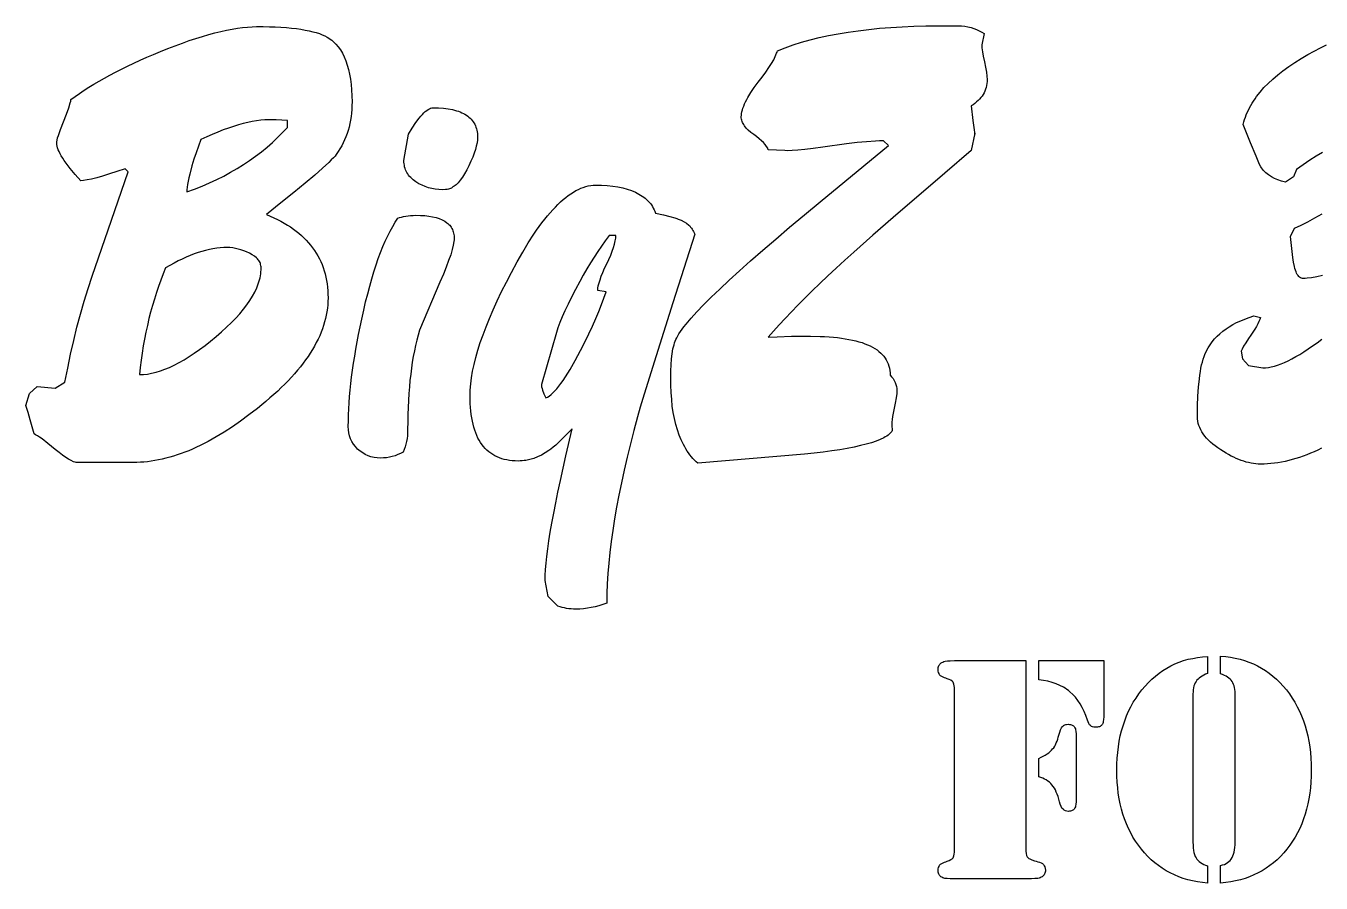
# Model space of a CAD drawing. Extents: x 9 to 960, y -397 to 558.
# Drawn here: x 296.8 to 415.2, y -102.8 to -24.4 of the extents above; entities that cross this region are included whole.
import ezdxf

# ---------------------------------------------------------------- set-up
doc = ezdxf.new("R2010")
doc.units = 0
doc.header["$MEASUREMENT"] = 0
doc.layers.add('TEXT', color=18, linetype='CONTINUOUS')

msp = doc.modelspace()

# ---------------------------------------------------------------- linework, layer by layer
at = {"layer": 'TEXT'}
for points in [[(324.4, -49.29), (324.39, -49.61), (324.37, -49.92), (324.34, -50.23), (324.3, -50.55), (324.24, -50.86), (324.17, -51.18), (324.09, -51.49), (323.99, -51.8), (323.89, -52.12), (323.77, -52.43), (323.64, -52.75), (323.49, -53.06), (323.33, -53.38), (323.16, -53.69), (322.98, -54.01), (322.78, -54.33), (322.58, -54.64), (322.35, -54.96), (322.12, -55.27), (321.87, -55.59), (321.62, -55.91), (321.35, -56.22), (321.06, -56.54), (320.76, -56.86), (320.46, -57.17), (320.13, -57.49), (319.8, -57.81), (319.45, -58.12), (319.09, -58.44), (318.72, -58.76), (318.34, -59.08), (317.94, -59.39), (317.17, -59.99), (316.41, -60.55), (315.65, -61.08), (314.91, -61.56), (314.17, -62), (313.44, -62.41), (313.08, -62.6), (312.72, -62.78), (312.37, -62.95), (312.01, -63.11), (311.66, -63.26), (311.31, -63.4), (310.96, -63.53), (310.61, -63.65), (310.26, -63.76), (309.92, -63.86), (309.58, -63.95), (309.24, -64.03), (308.9, -64.11), (308.57, -64.17), (308.23, -64.22), (307.9, -64.27), (307.57, -64.3), (307.25, -64.32), (306.92, -64.34), (306.6, -64.34), (301.44, -64.34), (301.37, -64.34), (301.29, -64.32), (301.11, -64.27), (300.91, -64.17), (300.67, -64.04), (300.41, -63.87), (300.12, -63.67), (299.8, -63.42), (299.45, -63.14), (298.79, -62.6), (298.25, -62.19), (298.02, -62.03), (297.83, -61.9), (297.66, -61.8), (297.53, -61.73), (297.35, -61.08), (297.16, -60.43), (296.97, -59.77), (296.77, -59.12), (297.11, -58.02), (297.8, -57.4), (299.45, -57.54), (300.34, -56.99), (300.59, -55.7), (300.86, -54.42), (301.14, -53.18), (301.44, -51.95), (301.76, -50.76), (302.1, -49.58), (302.45, -48.43), (302.82, -47.3), (304.3, -43.05), (306.12, -37.75), (305.84, -37.47), (305.09, -37.73), (304.4, -37.95), (303.79, -38.14), (303.25, -38.3), (302.78, -38.42), (302.38, -38.5), (302.05, -38.55), (301.79, -38.57), (301.27, -37.99), (300.82, -37.45), (300.45, -36.96), (300.28, -36.73), (300.14, -36.51), (300.01, -36.3), (299.9, -36.1), (299.8, -35.91), (299.73, -35.74), (299.66, -35.57), (299.62, -35.41), (299.6, -35.27), (299.59, -35.13), (299.6, -35.01), (299.63, -34.86), (299.67, -34.66), (299.74, -34.44), (299.94, -33.88), (300.21, -33.17), (300.48, -32.47), (300.69, -31.89), (300.82, -31.45), (300.87, -31.28), (300.89, -31.15), (301.28, -30.86), (301.68, -30.58), (302.1, -30.3), (302.54, -30.02), (302.99, -29.74), (303.46, -29.47), (303.95, -29.19), (304.45, -28.91), (304.97, -28.64), (305.51, -28.37), (306.06, -28.09), (306.63, -27.82), (307.21, -27.55), (307.82, -27.28), (308.44, -27.02), (309.07, -26.75), (309.76, -26.47), (310.43, -26.22), (311.08, -25.98), (311.71, -25.76), (312.32, -25.55), (312.92, -25.37), (313.5, -25.2), (314.05, -25.05), (314.6, -24.91), (315.12, -24.8), (315.62, -24.7), (316.11, -24.62), (316.58, -24.56), (317.03, -24.52), (317.46, -24.49), (317.87, -24.48), (318.47, -24.48), (319.04, -24.5), (319.58, -24.51), (320.1, -24.54), (320.6, -24.57), (321.07, -24.62), (321.51, -24.66), (321.92, -24.72), (322.32, -24.79), (322.68, -24.86), (323.02, -24.94), (323.33, -25.02), (323.62, -25.12), (323.88, -25.22), (324.12, -25.33), (324.33, -25.44), (324.47, -25.53), (324.6, -25.63), (324.74, -25.73), (324.86, -25.84), (324.98, -25.95), (325.1, -26.07), (325.32, -26.33), (325.53, -26.61), (325.71, -26.92), (325.88, -27.25), (326.03, -27.61), (326.16, -27.99), (326.28, -28.4), (326.38, -28.83), (326.46, -29.28), (326.52, -29.76), (326.56, -30.27), (326.59, -30.8), (326.6, -31.35), (326.59, -31.7), (326.58, -32.05), (326.55, -32.38), (326.51, -32.71), (326.46, -33.03), (326.39, -33.35), (326.32, -33.66), (326.24, -33.97), (326.14, -34.26), (326.03, -34.55), (325.92, -34.84), (325.79, -35.12), (325.65, -35.39), (325.49, -35.65), (325.33, -35.91), (325.15, -36.16), (325.04, -36.31), (324.89, -36.48), (324.7, -36.67), (324.47, -36.89), (323.9, -37.42), (323.18, -38.05), (322.3, -38.8), (321.28, -39.64), (320.1, -40.6), (318.76, -41.66), (319.11, -41.81), (319.45, -41.96), (319.77, -42.12), (320.08, -42.28), (320.39, -42.45), (320.68, -42.62), (320.96, -42.8), (321.23, -42.99), (321.49, -43.18), (321.73, -43.38), (321.97, -43.59), (322.2, -43.8), (322.41, -44.02), (322.62, -44.24), (322.81, -44.47), (322.99, -44.7), (323.16, -44.95), (323.32, -45.19), (323.47, -45.45), (323.61, -45.71), (323.73, -45.97), (323.85, -46.24), (323.95, -46.52), (324.05, -46.8), (324.13, -47.09), (324.2, -47.39), (324.26, -47.69), (324.31, -48), (324.35, -48.31), (324.38, -48.63), (324.39, -48.96)], [(383.57, -34.22), (383.21, -35.81), (380.81, -37.89), (376.09, -41.94), (374.22, -43.56), (372.49, -45.1), (371.66, -45.84), (370.87, -46.57), (370.11, -47.28), (369.38, -47.97), (368.69, -48.64), (368.02, -49.3), (367.38, -49.94), (366.78, -50.56), (366.21, -51.16), (365.66, -51.75), (365.15, -52.32), (364.67, -52.87), (365.48, -52.85), (366.8, -52.8), (368.52, -52.8), (369.4, -52.81), (369.82, -52.83), (370.23, -52.85), (370.62, -52.88), (371, -52.92), (371.36, -52.97), (371.71, -53.02), (372.04, -53.08), (372.36, -53.14), (372.67, -53.22), (372.96, -53.3), (373.24, -53.38), (373.5, -53.48), (373.75, -53.58), (373.99, -53.68), (374.21, -53.8), (374.41, -53.92), (374.61, -54.05), (374.78, -54.18), (374.95, -54.33), (375.1, -54.48), (375.23, -54.63), (375.35, -54.79), (375.46, -54.96), (375.55, -55.14), (375.63, -55.33), (375.69, -55.52), (375.74, -55.71), (375.78, -55.92), (375.8, -56.13), (375.81, -56.35), (375.95, -56.5), (376.08, -56.67), (376.18, -56.84), (376.27, -57.01), (376.34, -57.2), (376.39, -57.38), (376.42, -57.58), (376.43, -57.78), (376.41, -58.04), (376.36, -58.42), (376.27, -58.92), (376.15, -59.52), (376.09, -59.84), (376.04, -60.14), (376, -60.41), (375.98, -60.66), (375.97, -60.88), (375.97, -61.08), (375.99, -61.25), (376.01, -61.4), (375.96, -61.49), (375.89, -61.58), (375.81, -61.66), (375.72, -61.75), (375.62, -61.83), (375.5, -61.92), (375.37, -62), (375.23, -62.08), (374.9, -62.23), (374.53, -62.38), (374.1, -62.53), (373.63, -62.67), (373.1, -62.8), (372.52, -62.93), (371.89, -63.05), (371.21, -63.17), (370.47, -63.28), (369.69, -63.39), (368.86, -63.49), (367.97, -63.59), (358.21, -64.41), (358.06, -64.27), (357.91, -64.12), (357.77, -63.97), (357.63, -63.81), (357.5, -63.64), (357.37, -63.47), (357.25, -63.29), (357.13, -63.1), (357.02, -62.9), (356.91, -62.7), (356.71, -62.28), (356.52, -61.83), (356.36, -61.35), (356.21, -60.85), (356.09, -60.32), (355.98, -59.76), (355.89, -59.18), (355.83, -58.57), (355.78, -57.93), (355.75, -57.27), (355.74, -56.58), (355.75, -55.96), (355.77, -55.4), (355.82, -54.87), (355.88, -54.39), (355.95, -53.96), (356.05, -53.57), (356.1, -53.4), (356.16, -53.23), (356.22, -53.08), (356.29, -52.93), (356.38, -52.76), (356.49, -52.57), (356.63, -52.37), (356.78, -52.15), (356.95, -51.92), (357.15, -51.68), (357.6, -51.15), (358.13, -50.57), (358.75, -49.93), (359.44, -49.23), (360.22, -48.48), (361.08, -47.68), (362.03, -46.82), (363.05, -45.9), (364.16, -44.93), (365.35, -43.91), (366.62, -42.82), (367.98, -41.69), (369.42, -40.49), (375.67, -35.34), (375.19, -34.93), (374.84, -34.93), (374.46, -34.94), (373.66, -35), (372.78, -35.08), (371.82, -35.2), (369.66, -35.5), (368.77, -35.61), (368.01, -35.7), (367.36, -35.77), (366.85, -35.81), (366.45, -35.83), (366.19, -35.82), (364.67, -35.75), (364.61, -35.59), (364.51, -35.43), (364.39, -35.26), (364.24, -35.09), (364.05, -34.91), (363.84, -34.73), (363.6, -34.54), (363.33, -34.34), (363.07, -34.15), (362.84, -33.95), (362.64, -33.75), (362.48, -33.54), (362.42, -33.44), (362.36, -33.34), (362.31, -33.24), (362.27, -33.14), (362.24, -33.04), (362.22, -32.93), (362.2, -32.83), (362.2, -32.73), (362.21, -32.58), (362.22, -32.42), (362.25, -32.26), (362.3, -32.09), (362.35, -31.92), (362.42, -31.74), (362.5, -31.55), (362.59, -31.35), (362.69, -31.15), (362.8, -30.95), (363.07, -30.51), (363.38, -30.05), (363.75, -29.57), (364.11, -29.09), (364.44, -28.64), (364.72, -28.23), (364.96, -27.85), (365.16, -27.5), (365.31, -27.2), (365.43, -26.92), (365.47, -26.8), (365.5, -26.68), (366.21, -26.41), (366.95, -26.15), (367.71, -25.91), (368.51, -25.69), (369.33, -25.48), (370.18, -25.3), (371.05, -25.13), (371.96, -24.98), (372.89, -24.85), (373.85, -24.73), (374.84, -24.63), (375.86, -24.55), (376.9, -24.49), (377.98, -24.45), (379.08, -24.42), (380.21, -24.41), (382.34, -24.41), (382.64, -24.45), (382.93, -24.51), (383.21, -24.57), (383.47, -24.65), (383.72, -24.75), (383.96, -24.85), (384.19, -24.97), (384.4, -25.1), (384.19, -26.14), (384.21, -26.42), (384.25, -26.77), (384.33, -27.19), (384.43, -27.69), (384.54, -28.2), (384.61, -28.63), (384.66, -29.01), (384.67, -29.32), (384.67, -29.5), (384.65, -29.69), (384.62, -29.86), (384.58, -30.04), (384.53, -30.2), (384.47, -30.37), (384.4, -30.53), (384.31, -30.68), (384.22, -30.83), (384.11, -30.97), (383.99, -31.11), (383.86, -31.24), (383.72, -31.37), (383.57, -31.5), (383.41, -31.62), (383.23, -31.73), (383.38, -33.05), (383.49, -33.91), (383.53, -34.16), (383.55, -34.3), (383.56, -34.32), (383.57, -34.32)], [(331.34, -36.71), (331.75, -34.31), (332.1, -33.75), (332.43, -33.26), (332.74, -32.84), (332.88, -32.66), (333.03, -32.5), (333.17, -32.36), (333.3, -32.24), (333.43, -32.14), (333.55, -32.05), (333.67, -31.99), (333.78, -31.94), (333.89, -31.91), (334, -31.9), (334.49, -31.91), (334.95, -31.95), (335.38, -32), (335.78, -32.07), (336.15, -32.17), (336.32, -32.22), (336.48, -32.28), (336.64, -32.35), (336.78, -32.42), (336.92, -32.49), (337.06, -32.57), (337.18, -32.66), (337.29, -32.75), (337.4, -32.85), (337.5, -32.95), (337.59, -33.06), (337.68, -33.17), (337.75, -33.29), (337.82, -33.41), (337.88, -33.54), (337.93, -33.67), (337.98, -33.81), (338.01, -33.96), (338.04, -34.1), (338.06, -34.26), (338.07, -34.42), (338.08, -34.58), (338.06, -34.84), (338.03, -35.11), (337.96, -35.4), (337.88, -35.72), (337.77, -36.06), (337.63, -36.41), (337.47, -36.79), (337.29, -37.2), (337.09, -37.59), (336.89, -37.94), (336.7, -38.25), (336.5, -38.52), (336.31, -38.75), (336.12, -38.94), (336.02, -39.01), (335.93, -39.08), (335.83, -39.14), (335.74, -39.19), (335.68, -39.24), (335.61, -39.28), (335.52, -39.31), (335.41, -39.34), (335.29, -39.37), (335.16, -39.38), (334.85, -39.39), (334.52, -39.38), (334.21, -39.35), (333.89, -39.29), (333.59, -39.21), (333.29, -39.11), (333, -38.99), (332.72, -38.84), (332.44, -38.67), (332.31, -38.58), (332.18, -38.48), (332.07, -38.38), (331.96, -38.28), (331.86, -38.17), (331.77, -38.06), (331.69, -37.94), (331.62, -37.82), (331.55, -37.7), (331.49, -37.57), (331.45, -37.44), (331.41, -37.3), (331.38, -37.16), (331.36, -37.02), (331.34, -36.87)], [(319.66, -33), (319.32, -32.99), (318.98, -32.99), (318.62, -33), (318.25, -33.04), (317.86, -33.09), (317.47, -33.16), (317.06, -33.24), (316.63, -33.35), (316.2, -33.47), (315.75, -33.6), (315.29, -33.76), (314.81, -33.93), (314.32, -34.12), (313.82, -34.33), (313.31, -34.55), (312.78, -34.79), (312.55, -35.4), (312.34, -36.01), (312.14, -36.61), (311.96, -37.2), (311.75, -37.96), (311.67, -38.31), (311.6, -38.62), (311.55, -38.91), (311.51, -39.17), (311.49, -39.4), (311.48, -39.6), (312.19, -39.34), (312.88, -39.06), (313.56, -38.76), (314.22, -38.46), (314.86, -38.14), (315.48, -37.8), (316.08, -37.45), (316.67, -37.09), (317.23, -36.72), (317.78, -36.33), (318.31, -35.92), (318.82, -35.5), (319.32, -35.07), (319.79, -34.62), (320.25, -34.16), (320.69, -33.69), (320.69, -33.07)], [(347.08, -77.75), (346.86, -77.74), (346.64, -77.73), (346.43, -77.71), (346.22, -77.68), (346.02, -77.64), (345.82, -77.59), (345.62, -77.53), (345.43, -77.47), (344.54, -76.58), (344.26, -75.13), (344.27, -74.66), (344.3, -74.13), (344.35, -73.56), (344.42, -72.93), (344.5, -72.24), (344.61, -71.51), (344.73, -70.72), (344.88, -69.88), (345.04, -68.98), (345.23, -68.04), (345.43, -67.04), (345.65, -65.98), (346.16, -63.72), (346.74, -61.25), (346.06, -61.94), (345.48, -62.5), (345.23, -62.74), (345, -62.94), (344.79, -63.11), (344.6, -63.24), (344.26, -63.47), (343.91, -63.66), (343.56, -63.83), (343.21, -63.97), (342.86, -64.07), (342.5, -64.15), (342.33, -64.17), (342.15, -64.19), (341.97, -64.2), (341.79, -64.21), (341.52, -64.2), (341.25, -64.18), (341, -64.15), (340.76, -64.11), (340.52, -64.06), (340.29, -64), (340.07, -63.92), (339.86, -63.83), (339.66, -63.73), (339.47, -63.62), (339.28, -63.5), (339.11, -63.36), (338.94, -63.22), (338.78, -63.06), (338.63, -62.89), (338.49, -62.71), (338.35, -62.52), (338.23, -62.31), (338.11, -62.1), (338.01, -61.87), (337.91, -61.63), (337.82, -61.38), (337.74, -61.12), (337.66, -60.84), (337.6, -60.56), (337.54, -60.26), (337.5, -59.95), (337.46, -59.63), (337.43, -59.3), (337.41, -58.95), (337.39, -58.59), (337.39, -58.23), (337.4, -57.71), (337.45, -57.16), (337.52, -56.59), (337.62, -56), (337.76, -55.38), (337.92, -54.74), (338.11, -54.07), (338.33, -53.38), (338.58, -52.66), (338.86, -51.92), (339.17, -51.16), (339.51, -50.37), (339.88, -49.55), (340.28, -48.71), (340.71, -47.84), (341.17, -46.95), (341.69, -45.99), (342.21, -45.09), (342.72, -44.25), (343.22, -43.47), (343.47, -43.1), (343.72, -42.75), (343.97, -42.42), (344.22, -42.1), (344.46, -41.79), (344.71, -41.5), (344.95, -41.23), (345.19, -40.98), (345.43, -40.73), (345.67, -40.51), (345.9, -40.3), (346.14, -40.1), (346.37, -39.92), (346.61, -39.76), (346.84, -39.61), (347.07, -39.48), (347.3, -39.36), (347.53, -39.26), (347.75, -39.18), (347.98, -39.11), (348.2, -39.05), (348.43, -39.01), (348.65, -38.99), (348.87, -38.98), (349.42, -38.99), (349.94, -39.02), (350.44, -39.07), (350.91, -39.14), (351.35, -39.23), (351.77, -39.34), (352.15, -39.47), (352.51, -39.62), (352.68, -39.7), (352.84, -39.79), (352.99, -39.88), (353.14, -39.98), (353.28, -40.08), (353.41, -40.18), (353.54, -40.3), (353.66, -40.41), (353.77, -40.53), (353.88, -40.66), (353.98, -40.79), (354.07, -40.93), (354.15, -41.07), (354.23, -41.22), (354.3, -41.37), (354.36, -41.53), (355.09, -41.69), (355.67, -41.83), (356.12, -41.96), (356.29, -42.02), (356.43, -42.08), (356.71, -42.19), (356.96, -42.32), (357.19, -42.46), (357.39, -42.63), (357.48, -42.71), (357.56, -42.81), (357.64, -42.9), (357.71, -43), (357.78, -43.11), (357.84, -43.22), (357.89, -43.33), (357.94, -43.45), (355.94, -49.73), (354.4, -54.6), (353.32, -58.08), (352.96, -59.29), (352.71, -60.15), (352.37, -61.41), (352.05, -62.64), (351.76, -63.85), (351.48, -65.03), (351.23, -66.19), (351, -67.32), (350.79, -68.42), (350.6, -69.5), (350.44, -70.55), (350.29, -71.58), (350.17, -72.58), (350.07, -73.55), (350, -74.5), (349.94, -75.43), (349.91, -76.32), (349.9, -77.2), (349.54, -77.32), (349.18, -77.44), (348.82, -77.53), (348.47, -77.61), (348.12, -77.67), (347.77, -77.71), (347.42, -77.74)], [(331.27, -63.38), (331.03, -63.51), (330.78, -63.62), (330.53, -63.72), (330.27, -63.79), (330.02, -63.85), (329.75, -63.9), (329.48, -63.92), (329.21, -63.93), (328.91, -63.92), (328.61, -63.88), (328.33, -63.81), (328.07, -63.72), (327.81, -63.61), (327.57, -63.47), (327.33, -63.3), (327.11, -63.11), (326.91, -62.89), (326.74, -62.67), (326.59, -62.43), (326.47, -62.18), (326.38, -61.91), (326.31, -61.64), (326.27, -61.35), (326.25, -61.04), (326.26, -60.52), (326.27, -59.99), (326.3, -59.44), (326.33, -58.88), (326.38, -58.31), (326.43, -57.73), (326.49, -57.13), (326.56, -56.53), (326.65, -55.9), (326.74, -55.27), (326.84, -54.63), (326.95, -53.97), (327.2, -52.62), (327.49, -51.22), (327.67, -50.42), (327.84, -49.66), (328.03, -48.92), (328.21, -48.22), (328.4, -47.54), (328.6, -46.89), (328.8, -46.27), (329, -45.68), (329.21, -45.12), (329.42, -44.59), (329.64, -44.09), (329.86, -43.61), (330.09, -43.17), (330.32, -42.75), (330.55, -42.36), (330.79, -42.01), (330.95, -41.94), (331.13, -41.89), (331.31, -41.84), (331.51, -41.8), (331.72, -41.77), (331.95, -41.75), (332.19, -41.74), (332.44, -41.73), (332.86, -41.74), (333.26, -41.76), (333.63, -41.81), (333.97, -41.86), (334.29, -41.94), (334.58, -42.03), (334.84, -42.14), (335.07, -42.26), (335.27, -42.41), (335.37, -42.48), (335.45, -42.56), (335.53, -42.65), (335.6, -42.74), (335.67, -42.83), (335.73, -42.93), (335.78, -43.03), (335.82, -43.14), (335.86, -43.25), (335.89, -43.36), (335.93, -43.6), (335.95, -43.86), (335.94, -43.99), (335.92, -44.13), (335.86, -44.47), (335.76, -44.87), (335.62, -45.34), (335.43, -45.87), (335.21, -46.47), (334.95, -47.12), (334.64, -47.85), (332.78, -52.25), (332.65, -52.69), (332.53, -53.16), (332.41, -53.63), (332.3, -54.13), (332.2, -54.64), (332.11, -55.17), (332.03, -55.71), (331.96, -56.27), (331.89, -56.84), (331.84, -57.43), (331.79, -58.04), (331.75, -58.66), (331.72, -59.3), (331.7, -59.96), (331.69, -60.63), (331.68, -61.32), (331.68, -61.61), (331.66, -61.89), (331.63, -62.16), (331.58, -62.42), (331.52, -62.67), (331.45, -62.92), (331.37, -63.15)], [(345.29, -52.45), (343.92, -57.2), (343.92, -57.31), (343.94, -57.43), (343.98, -57.56), (344.02, -57.71), (344.15, -58.05), (344.33, -58.43), (344.48, -58.36), (344.63, -58.26), (344.8, -58.13), (344.97, -57.98), (345.14, -57.8), (345.32, -57.6), (345.51, -57.37), (345.7, -57.11), (345.91, -56.83), (346.11, -56.52), (346.33, -56.18), (346.55, -55.82), (347.01, -55.01), (347.49, -54.1), (347.89, -53.33), (348.26, -52.58), (348.59, -51.87), (348.9, -51.18), (349.18, -50.53), (349.42, -49.9), (349.64, -49.31), (349.83, -48.74), (349.07, -48.6), (349.09, -48.4), (349.12, -48.17), (349.19, -47.91), (349.28, -47.62), (349.39, -47.3), (349.54, -46.95), (349.7, -46.57), (349.9, -46.16), (350.09, -45.76), (350.26, -45.37), (350.4, -45.01), (350.52, -44.68), (350.61, -44.37), (350.67, -44.08), (350.71, -43.82), (350.72, -43.59), (350.1, -43.59), (349.76, -44.06), (349.42, -44.55), (349.08, -45.05), (348.75, -45.56), (348.41, -46.09), (348.08, -46.64), (347.75, -47.2), (347.42, -47.78), (347.03, -48.51), (346.67, -49.21), (346.35, -49.85), (346.07, -50.46), (345.82, -51.02), (345.61, -51.54), (345.43, -52.02)], [(307.15, -56.3), (307.51, -56.29), (307.89, -56.25), (308.27, -56.18), (308.67, -56.09), (309.07, -55.96), (309.49, -55.81), (309.91, -55.64), (310.34, -55.43), (310.79, -55.2), (311.24, -54.95), (311.7, -54.66), (312.17, -54.35), (312.66, -54.01), (313.15, -53.64), (313.65, -53.25), (314.16, -52.83), (314.66, -52.4), (315.12, -51.97), (315.56, -51.55), (315.96, -51.14), (316.33, -50.73), (316.67, -50.32), (316.98, -49.92), (317.25, -49.52), (317.49, -49.13), (317.7, -48.75), (317.88, -48.37), (318.02, -47.99), (318.14, -47.62), (318.18, -47.44), (318.22, -47.26), (318.25, -47.08), (318.27, -46.9), (318.28, -46.72), (318.28, -46.54), (318.28, -46.44), (318.27, -46.34), (318.24, -46.24), (318.22, -46.15), (318.18, -46.06), (318.13, -45.97), (318.08, -45.88), (318.02, -45.8), (317.94, -45.71), (317.87, -45.63), (317.68, -45.48), (317.47, -45.34), (317.22, -45.2), (316.95, -45.08), (316.69, -44.98), (316.43, -44.89), (316.18, -44.82), (315.93, -44.76), (315.68, -44.72), (315.43, -44.69), (315.19, -44.69), (314.87, -44.69), (314.54, -44.72), (314.22, -44.75), (313.88, -44.8), (313.55, -44.87), (313.2, -44.95), (312.86, -45.04), (312.51, -45.15), (312.15, -45.27), (311.8, -45.41), (311.43, -45.56), (311.07, -45.73), (310.69, -45.91), (310.32, -46.11), (309.94, -46.32), (309.55, -46.54), (309.33, -47.1), (309.11, -47.66), (308.9, -48.23), (308.71, -48.8), (308.52, -49.39), (308.35, -49.98), (308.18, -50.58), (308.02, -51.18), (307.88, -51.8), (307.74, -52.42), (307.62, -53.05), (307.5, -53.68), (307.4, -54.33), (307.31, -54.98), (307.22, -55.64)], [(388.22, -82.45), (388.22, -99.63), (388.23, -99.89), (388.25, -100.11), (388.29, -100.28), (388.32, -100.35), (388.35, -100.41), (388.39, -100.46), (388.44, -100.51), (388.51, -100.56), (388.58, -100.6), (388.77, -100.69), (389, -100.77), (389.16, -100.81), (389.33, -100.86), (389.48, -100.9), (389.62, -100.95), (389.74, -101.02), (389.84, -101.11), (389.91, -101.22), (389.97, -101.33), (390, -101.46), (390.01, -101.61), (390.01, -101.71), (390, -101.8), (389.97, -101.89), (389.94, -101.97), (389.9, -102.04), (389.85, -102.11), (389.79, -102.17), (389.72, -102.22), (389.63, -102.27), (389.54, -102.31), (389.44, -102.34), (389.32, -102.37), (389.19, -102.39), (389.05, -102.4), (388.73, -102.42), (388.25, -102.42), (381.69, -102.42), (381.3, -102.42), (381.04, -102.4), (380.81, -102.37), (380.71, -102.34), (380.62, -102.31), (380.54, -102.27), (380.46, -102.22), (380.4, -102.17), (380.35, -102.11), (380.3, -102.05), (380.26, -101.98), (380.23, -101.9), (380.21, -101.82), (380.2, -101.73), (380.19, -101.64), (380.2, -101.51), (380.23, -101.39), (380.28, -101.28), (380.34, -101.17), (380.43, -101.08), (380.53, -101.01), (380.65, -100.94), (380.79, -100.89), (380.91, -100.86), (381.02, -100.81), (381.21, -100.74), (381.36, -100.66), (381.48, -100.58), (381.56, -100.5), (381.62, -100.41), (381.65, -100.3), (381.67, -100.16), (381.69, -99.99), (381.69, -99.78), (381.69, -85.11), (381.69, -84.92), (381.67, -84.75), (381.65, -84.62), (381.62, -84.51), (381.56, -84.42), (381.48, -84.34), (381.36, -84.26), (381.21, -84.18), (381.02, -84.11), (380.91, -84.07), (380.79, -84.03), (380.65, -83.98), (380.53, -83.92), (380.43, -83.84), (380.34, -83.75), (380.28, -83.65), (380.23, -83.54), (380.2, -83.41), (380.19, -83.28), (380.2, -83.18), (380.21, -83.09), (380.23, -83), (380.27, -82.92), (380.31, -82.85), (380.35, -82.78), (380.41, -82.72), (380.48, -82.67), (380.55, -82.62), (380.64, -82.59), (380.73, -82.55), (380.83, -82.52), (381.05, -82.49), (381.3, -82.48), (381.69, -82.45)], [(389.42, -82.45), (395.34, -82.45), (395.34, -87.6), (395.33, -87.83), (395.3, -88.03), (395.28, -88.12), (395.25, -88.2), (395.22, -88.27), (395.18, -88.33), (395.13, -88.38), (395.08, -88.43), (395.02, -88.47), (394.95, -88.5), (394.87, -88.52), (394.79, -88.54), (394.7, -88.55), (394.6, -88.55), (394.45, -88.54), (394.33, -88.52), (394.22, -88.47), (394.13, -88.4), (394.05, -88.32), (393.98, -88.2), (393.91, -88.06), (393.85, -87.9), (393.71, -87.49), (393.56, -87.1), (393.38, -86.74), (393.19, -86.41), (392.98, -86.1), (392.76, -85.81), (392.51, -85.55), (392.25, -85.31), (392.11, -85.19), (391.96, -85.09), (391.81, -84.99), (391.66, -84.89), (391.34, -84.72), (390.99, -84.58), (390.63, -84.45), (390.24, -84.35), (389.84, -84.27), (389.42, -84.21)], [(404.84, -83.64), (404.66, -83.71), (404.49, -83.79), (404.34, -83.87), (404.2, -83.96), (404.08, -84.06), (403.97, -84.16), (403.87, -84.26), (403.79, -84.38), (403.72, -84.5), (403.66, -84.63), (403.6, -84.78), (403.56, -84.94), (403.53, -85.12), (403.51, -85.3), (403.49, -85.5), (403.49, -85.71), (403.49, -98.76), (403.49, -99.06), (403.51, -99.33), (403.53, -99.58), (403.56, -99.81), (403.6, -100.02), (403.66, -100.2), (403.72, -100.36), (403.79, -100.5), (403.87, -100.62), (403.97, -100.74), (404.08, -100.84), (404.2, -100.93), (404.34, -101.02), (404.49, -101.09), (404.66, -101.16), (404.84, -101.22), (404.84, -102.81), (404.37, -102.76), (403.91, -102.69), (403.46, -102.61), (403.03, -102.5), (402.61, -102.37), (402.2, -102.23), (401.81, -102.06), (401.42, -101.88), (401.05, -101.68), (400.69, -101.45), (400.34, -101.21), (400.01, -100.95), (399.68, -100.67), (399.37, -100.37), (399.07, -100.05), (398.79, -99.71), (398.52, -99.35), (398.26, -98.98), (398.02, -98.6), (397.81, -98.2), (397.6, -97.8), (397.42, -97.38), (397.25, -96.94), (397.1, -96.5), (396.97, -96.04), (396.86, -95.57), (396.76, -95.09), (396.68, -94.59), (396.62, -94.08), (396.58, -93.56), (396.55, -93.02), (396.54, -92.48), (396.55, -91.92), (396.58, -91.39), (396.62, -90.86), (396.69, -90.34), (396.77, -89.84), (396.86, -89.35), (396.98, -88.88), (397.11, -88.41), (397.27, -87.96), (397.44, -87.52), (397.62, -87.09), (397.83, -86.68), (398.05, -86.27), (398.3, -85.88), (398.55, -85.51), (398.83, -85.14), (399.12, -84.79), (399.43, -84.46), (399.74, -84.16), (400.07, -83.87), (400.4, -83.61), (400.75, -83.36), (401.11, -83.14), (401.48, -82.94), (401.86, -82.76), (402.25, -82.6), (402.65, -82.46), (403.07, -82.34), (403.49, -82.25), (403.93, -82.17), (404.38, -82.12), (404.84, -82.09)], [(406.03, -83.64), (406.03, -82.06), (406.5, -82.09), (406.95, -82.15), (407.38, -82.23), (407.81, -82.33), (408.23, -82.45), (408.63, -82.59), (409.03, -82.75), (409.41, -82.93), (409.78, -83.14), (410.14, -83.36), (410.49, -83.6), (410.82, -83.87), (411.15, -84.16), (411.46, -84.46), (411.76, -84.79), (412.05, -85.14), (412.33, -85.51), (412.58, -85.88), (412.82, -86.27), (413.05, -86.68), (413.25, -87.09), (413.44, -87.52), (413.61, -87.96), (413.76, -88.41), (413.89, -88.88), (414.01, -89.35), (414.1, -89.84), (414.18, -90.34), (414.25, -90.86), (414.29, -91.39), (414.32, -91.92), (414.33, -92.48), (414.32, -93.02), (414.29, -93.56), (414.25, -94.08), (414.19, -94.59), (414.11, -95.09), (414.01, -95.57), (413.9, -96.04), (413.77, -96.5), (413.62, -96.94), (413.46, -97.38), (413.27, -97.8), (413.07, -98.2), (412.85, -98.6), (412.62, -98.98), (412.37, -99.35), (412.1, -99.71), (411.81, -100.05), (411.51, -100.37), (411.2, -100.67), (410.88, -100.95), (410.55, -101.21), (410.2, -101.45), (409.84, -101.68), (409.46, -101.88), (409.08, -102.06), (408.68, -102.23), (408.27, -102.37), (407.85, -102.5), (407.41, -102.61), (406.97, -102.69), (406.51, -102.76), (406.03, -102.81), (406.03, -101.19), (406.21, -101.14), (406.38, -101.09), (406.53, -101.02), (406.67, -100.93), (406.79, -100.84), (406.9, -100.73), (407, -100.61), (407.08, -100.47), (407.15, -100.32), (407.21, -100.15), (407.26, -99.97), (407.31, -99.77), (407.34, -99.55), (407.36, -99.31), (407.38, -99.06), (407.38, -98.79), (407.38, -85.68), (407.38, -85.48), (407.36, -85.28), (407.34, -85.1), (407.31, -84.93), (407.26, -84.78), (407.21, -84.63), (407.15, -84.5), (407.08, -84.38), (407, -84.26), (406.9, -84.16), (406.79, -84.06), (406.67, -83.97), (406.53, -83.88), (406.38, -83.81), (406.21, -83.74), (406.03, -83.67)], [(389.42, -93.1), (389.42, -91.4), (389.63, -91.3), (389.82, -91.2), (390, -91.1), (390.16, -90.99), (390.31, -90.88), (390.45, -90.77), (390.57, -90.66), (390.67, -90.54), (390.77, -90.42), (390.86, -90.29), (390.94, -90.15), (391.01, -89.99), (391.08, -89.83), (391.14, -89.65), (391.19, -89.47), (391.24, -89.27), (391.32, -89.01), (391.4, -88.79), (391.48, -88.62), (391.57, -88.49), (391.62, -88.44), (391.67, -88.4), (391.73, -88.37), (391.8, -88.34), (391.87, -88.31), (391.94, -88.3), (392.11, -88.28), (392.21, -88.29), (392.3, -88.3), (392.39, -88.32), (392.46, -88.35), (392.53, -88.38), (392.59, -88.43), (392.64, -88.48), (392.68, -88.54), (392.71, -88.61), (392.75, -88.7), (392.77, -88.79), (392.79, -88.91), (392.82, -89.18), (392.83, -89.51), (392.83, -95.02), (392.82, -95.35), (392.79, -95.62), (392.77, -95.74), (392.75, -95.84), (392.71, -95.92), (392.68, -95.99), (392.64, -96.05), (392.59, -96.11), (392.53, -96.15), (392.46, -96.18), (392.39, -96.21), (392.3, -96.23), (392.21, -96.24), (392.11, -96.25), (391.97, -96.24), (391.84, -96.2), (391.72, -96.14), (391.62, -96.05), (391.52, -95.94), (391.44, -95.79), (391.37, -95.6), (391.3, -95.38), (391.24, -95.13), (391.17, -94.9), (391.09, -94.68), (391.01, -94.48), (390.92, -94.29), (390.83, -94.12), (390.72, -93.97), (390.61, -93.82), (390.5, -93.69), (390.37, -93.58), (390.23, -93.47), (390.09, -93.37), (389.94, -93.29), (389.77, -93.22), (389.6, -93.16)]]:
    msp.add_lwpolyline(points, close=True, dxfattribs=at)
for points in [[(415.34, -35.98), (414.77, -36.32), (414.19, -36.7), (413.59, -37.11), (412.99, -37.54), (412.71, -38.23), (411.96, -38.71), (411.61, -38.61), (411.28, -38.5), (410.97, -38.36), (410.69, -38.21), (410.42, -38.04), (410.18, -37.84), (409.96, -37.63), (409.76, -37.4), (409.7, -37.31), (409.6, -37.1), (409.28, -36.34), (408.78, -35.11), (408.11, -33.42), (408.17, -33.2), (408.23, -32.98), (408.3, -32.76), (408.38, -32.55), (408.47, -32.34), (408.57, -32.12), (408.67, -31.91), (408.79, -31.7), (408.91, -31.49), (409.04, -31.29), (409.18, -31.08), (409.33, -30.87), (409.65, -30.47), (410, -30.06), (410.39, -29.67), (410.81, -29.28), (411.26, -28.89), (411.74, -28.51), (412.26, -28.13), (412.82, -27.75), (413.4, -27.39), (414.02, -27.02), (414.59, -26.71), (415.16, -26.41), (415.72, -26.14)], [(415.36, -47.23), (414.83, -47.35), (414.36, -47.44), (413.95, -47.49), (413.77, -47.5), (413.61, -47.5), (413.52, -47.5), (413.43, -47.47), (413.34, -47.44), (413.26, -47.38), (413.19, -47.32), (413.12, -47.23), (413.05, -47.14), (412.99, -47.02), (412.93, -46.9), (412.88, -46.75), (412.83, -46.6), (412.78, -46.42), (412.71, -46.03), (412.65, -45.58), (412.44, -43.66), (412.78, -42.9), (413.39, -42.63), (414.02, -42.32), (414.66, -41.97), (415.33, -41.59)], [(415.27, -63.04), (414.93, -63.2), (414.59, -63.36), (414.25, -63.5), (413.91, -63.64), (413.58, -63.76), (413.25, -63.88), (412.91, -63.98), (412.58, -64.08), (412.26, -64.16), (411.93, -64.24), (411.6, -64.3), (411.28, -64.36), (410.96, -64.4), (410.64, -64.44), (410.32, -64.46), (410.01, -64.48), (409.69, -64.48), (409.48, -64.48), (409.26, -64.46), (409.04, -64.43), (408.82, -64.4), (408.6, -64.35), (408.37, -64.3), (408.15, -64.23), (407.92, -64.15), (407.69, -64.07), (407.46, -63.97), (407.23, -63.86), (407, -63.75), (406.76, -63.62), (406.53, -63.48), (406.29, -63.33), (406.05, -63.17), (405.79, -63), (405.55, -62.83), (405.32, -62.65), (405.12, -62.47), (404.92, -62.29), (404.75, -62.11), (404.59, -61.92), (404.45, -61.73), (404.33, -61.54), (404.22, -61.35), (404.13, -61.15), (404.05, -60.96), (403.99, -60.76), (403.95, -60.56), (403.93, -60.36), (403.92, -60.15), (403.93, -59.17), (403.96, -58.27), (404.01, -57.45), (404.09, -56.7), (404.13, -56.35), (404.19, -56.02), (404.24, -55.71), (404.3, -55.42), (404.37, -55.15), (404.44, -54.9), (404.52, -54.66), (404.6, -54.45), (404.74, -54.14), (404.9, -53.85), (405.08, -53.57), (405.27, -53.3), (405.48, -53.04), (405.72, -52.79), (405.97, -52.56), (406.24, -52.33), (406.53, -52.12), (406.83, -51.92), (407.16, -51.73), (407.5, -51.55), (407.87, -51.38), (408.25, -51.22), (408.65, -51.08), (409.07, -50.94), (409.69, -51.08), (409.63, -51.26), (409.54, -51.46), (409.44, -51.67), (409.31, -51.9), (409.16, -52.15), (408.99, -52.42), (408.8, -52.7), (408.59, -53), (408.34, -53.39), (408.14, -53.71), (408, -53.97), (407.9, -54.17), (408.04, -54.86), (408.59, -55.48), (409.9, -55.68), (410.14, -55.67), (410.4, -55.64), (410.67, -55.59), (410.96, -55.52), (411.25, -55.43), (411.56, -55.32), (411.88, -55.18), (412.21, -55.03), (412.55, -54.86), (412.91, -54.66), (413.27, -54.45), (413.65, -54.21), (414.04, -53.96), (414.45, -53.68), (414.86, -53.39), (415.29, -53.07)]]:
    msp.add_lwpolyline(points, dxfattribs=at)

doc.saveas('drawing.dxf')
